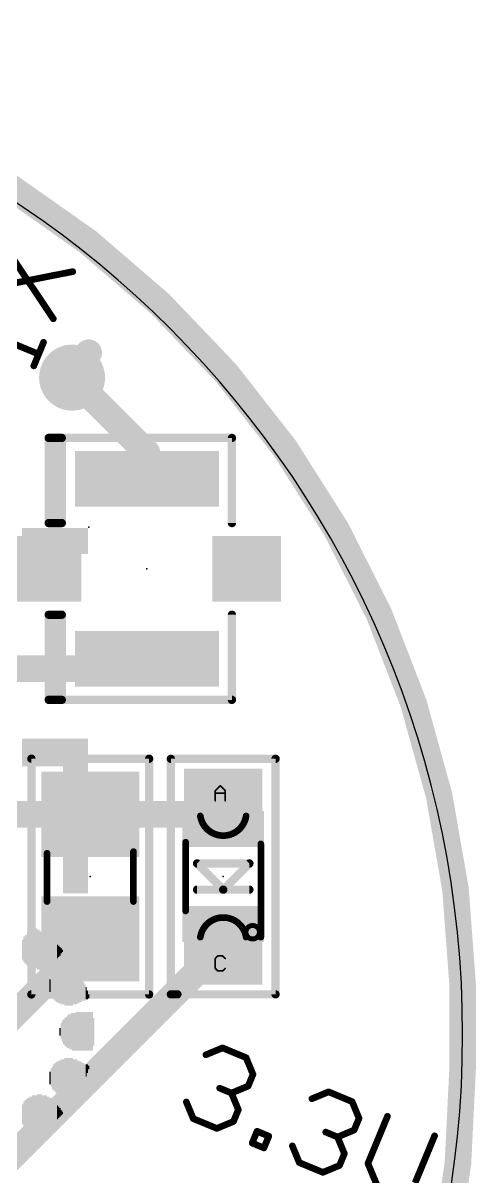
# Model space of a CAD drawing. Extents: x -15.4 to 15.4, y -15.6 to 15.4.
# Drawn here: x 8.52 to 15.44, y -2.17 to 15.45 of the extents above; entities that cross this region are included whole.
import ezdxf

# ---------------------------------------------------------------- set-up
doc = ezdxf.new("R2010")
doc.units = 0
for name, color, linetype in [('1', 12, 'CONTINUOUS'), ('16', 132, 'CONTINUOUS'), ('18', 110, 'CONTINUOUS'), ('20', 53, 'CONTINUOUS'), ('21', 40, 'CONTINUOUS'), ('23', 53, 'CONTINUOUS'), ('24', 53, 'CONTINUOUS'), ('51', 253, 'CONTINUOUS'), ('52', 253, 'CONTINUOUS')]:
    doc.layers.add(name, color=color, linetype=linetype)

# ---------------------------------------------------------------- blocks, each defined once
blk = doc.blocks.new('RECT')
blk.add_solid([(-0.5, -0.5), (0.5, -0.5), (-0.5, 0.5), (0.5, 0.5)])
blk = doc.blocks.new('ROUNDV')
at = {"const_width": 0.5}
blk.add_lwpolyline([(0, -0.25, 1), (0, 0.25, 1), (0, -0.25)], format="xyb", dxfattribs=at)

msp = doc.modelspace()

# ---------------------------------------------------------------- linework, layer by layer
at = {"layer": '1', "const_width": 0.4064}
for points in [[(10.414, 8.89), (9.271, 10.033)], [(10.414, 8.487), (10.414, 8.89)], [(8.889, 7.112), (7.138, 7.112)], [(10.414, 5.588), (10.414, 5.737)], [(10.414, 5.588), (5.969, 5.588)], [(9.549, 3.363), (8.316, 3.363)], [(9.549, 3.363), (11.481, 3.363)], [(11.481, 3.363), (11.581, 3.463)], [(6.943, -1.143), (9.549, 1.463)], [(11.581, 1.363), (7.424, -2.794)]]:
    msp.add_lwpolyline(points, dxfattribs=at)
at = {"layer": '1', "const_width": 0.2032}
for points in [[(9.3428, 10.1048, 1), (9.1992, 9.9612)], [(10.5156, 8.89, 1), (10.3124, 8.89)], [(10.3422, 8.8182, 1), (10.4858, 8.9618)], [(10.3124, 8.487, 1), (10.5156, 8.487)], [(8.889, 7.0104, 1), (8.889, 7.2136)], [(10.5156, 5.737, 1), (10.3124, 5.737)], [(10.3124, 5.588, 1), (10.5156, 5.588)], [(10.414, 5.4864, 1), (10.414, 5.6896)], [(9.549, 3.4646, 1), (9.549, 3.2614)], [(9.549, 3.2614, 1), (9.549, 3.4646)], [(11.4092, 3.4348, 1), (11.5528, 3.2912)], [(11.481, 3.2614, 1), (11.481, 3.4646)], [(11.6528, 3.3912, 1), (11.5092, 3.5348)], [(9.6208, 1.3912, 1), (9.4772, 1.5348)], [(11.6528, 1.2912, 1), (11.5092, 1.4348)]]:
    msp.add_lwpolyline(points, format="xyb", dxfattribs=at)
at = {"layer": '16'}
for points, const_width in [([(15.24, 0.762, 0.4142), (0, 15.24)], 0.4064), ([(9.5968, 10.3422, 1), (9.4532, 10.4858)], 0.2032), ([(9.3726, 10.16, 1), (9.1694, 10.16)], 0.2032), ([(9.1992, 10.2318, 1), (9.3428, 10.0882)], 0.2032), ([(9.1694, 10.033, 1), (9.3726, 10.033)], 0.2032), ([(15.3416, 0.762, 1), (15.1384, 0.762)], 0.2032), ([(15.1384, 0.7594, 1), (15.3416, 0.7646)], 0.2032), ([(0.381, -15.367, 0.4142), (15.24, -0.508)], 0.4064), ([(15.3416, -0.508, 1), (15.1384, -0.508)], 0.2032), ([(15.1384, -0.508, 1), (15.3416, -0.508)], 0.2032)]:
    msp.add_lwpolyline(points, format="xyb", dxfattribs=dict(at, const_width=const_width))
at = {"layer": '16', "const_width": 0.4064}
for points in [[(9.271, 10.16), (9.525, 10.414)], [(9.271, 10.033), (9.271, 10.16)], [(15.24, -0.508), (15.24, 0.762)]]:
    msp.add_lwpolyline(points, dxfattribs=at)
at = {"layer": '20'}
for start, end in [(0, 90), (270, 0)]:
    msp.add_arc((0, 0), 15.24, start, end, dxfattribs=at)
at = {"layer": '21'}
for points, const_width in [([(8.2023, 12.1001), (8.9843, 10.9323)], 0.1016), ([(7.904, 11.3798), (9.2827, 11.6526)], 0.1016), ([(8.7606, 10.3921), (7.6802, 10.8397)], 0.1016), ([(8.686, 10.2121), (8.8352, 10.5722)], 0.1016), ([(8.914, 9.112), (8.914, 7.812)], 0.127), ([(8.914, 9.112), (9.114, 9.112)], 0.127), ([(9.014, 9.112), (9.014, 7.812)], 0.127), ([(11.714, 9.112), (9.114, 9.112)], 0.127), ([(9.114, 9.112), (9.114, 7.812)], 0.127), ([(11.714, 9.112), (11.714, 7.812)], 0.127), ([(8.914, 7.812), (9.114, 7.812)], 0.127), ([(8.914, 6.412), (8.914, 5.112)], 0.127), ([(8.914, 6.412), (9.114, 6.412)], 0.127), ([(9.014, 6.412), (9.014, 5.112)], 0.127), ([(9.114, 6.412), (9.114, 5.112)], 0.127), ([(11.714, 6.412), (11.714, 5.112)], 0.127), ([(8.914, 5.112), (9.114, 5.112)], 0.127), ([(9.114, 5.112), (11.714, 5.112)], 0.127), ([(8.649, 0.613), (8.649, 4.213)], 0.127), ([(8.649, 4.213), (10.449, 4.213)], 0.127), ([(10.449, 4.213), (10.449, 0.613)], 0.127), ([(10.781, 4.2115), (12.381, 4.2115)], 0.127), ([(10.781, 0.6145), (10.781, 4.2115)], 0.127), ([(12.381, 4.2115), (12.381, 0.6145)], 0.127), ([(11.981, 2.613), (11.181, 2.613)], 0.127), ([(11.181, 2.613), (11.581, 2.213)], 0.127), ([(11.581, 2.213), (11.981, 2.613)], 0.127), ([(11.581, 2.213), (11.181, 2.213)], 0.127), ([(11.981, 2.213), (11.581, 2.213)], 0.127), ([(10.449, 0.613), (8.649, 0.613)], 0.127), ([(10.881, 0.6145), (10.781, 0.6145)], 0.127), ([(12.381, 0.6145), (10.884, 0.6145)], 0.127), ([(11.3158, -0.309), (11.5704, -0.2035)], 0.1016), ([(11.5704, -0.2035), (11.9306, -0.3527)], 0.1016), ([(11.9306, -0.3527), (12.036, -0.6074)], 0.1016), ([(12.036, -0.6074), (11.9615, -0.7874)], 0.1016), ([(11.7068, -0.8929), (11.5267, -0.8183)], 0.1016), ([(11.9615, -0.7874), (11.7068, -0.8929)], 0.1016), ([(11.7068, -0.8929), (11.8123, -1.1476)], 0.1016), ([(12.9364, -0.9803), (13.191, -0.8748)], 0.1016), ([(13.191, -0.8748), (13.5511, -1.024)], 0.1016), ([(11.1229, -1.2839), (11.0175, -1.0293)], 0.1016), ([(13.5511, -1.024), (13.6566, -1.2786)], 0.1016), ([(11.4831, -1.4331), (11.1229, -1.2839)], 0.1016), ([(11.8123, -1.1476), (11.7377, -1.3276)], 0.1016), ([(13.6566, -1.2786), (13.582, -1.4587)], 0.1016), ([(14.0913, -1.2477), (13.793, -1.968)], 0.1016), ([(11.7377, -1.3276), (11.4831, -1.4331)], 0.1016), ([(13.582, -1.4587), (13.3274, -1.5642)], 0.1016), ([(12.0233, -1.6569), (12.0978, -1.4768)], 0.1016), ([(12.0978, -1.4768), (12.2779, -1.5514)], 0.1016), ([(12.2779, -1.5514), (12.2033, -1.7314)], 0.1016), ([(13.3274, -1.5642), (13.1473, -1.4896)], 0.1016), ([(13.3274, -1.5642), (13.4329, -1.8188)], 0.1016), ([(14.5132, -2.2663), (14.8116, -1.5461)], 0.1016), ([(12.2033, -1.7314), (12.0233, -1.6569)], 0.1016), ([(12.7435, -1.9552), (12.638, -1.7005)], 0.1016), ([(13.1036, -2.1044), (12.7435, -1.9552)], 0.1016), ([(13.4329, -1.8188), (13.3583, -1.9989)], 0.1016), ([(13.793, -1.968), (14.0039, -2.4773)], 0.1016), ([(13.3583, -1.9989), (13.1036, -2.1044)], 0.1016)]:
    msp.add_lwpolyline(points, dxfattribs=dict(at, const_width=const_width))
for points, const_width in [([(9.2876, 11.6277, 1), (9.2777, 11.6775)], 0.0508), ([(8.9632, 10.9182, 1), (9.0054, 10.9465)], 0.0508), ([(8.8586, 10.5625, 1), (8.8117, 10.5819)], 0.0508), ([(8.7509, 10.3687, 1), (8.7703, 10.4156)], 0.0508), ([(8.6625, 10.2218, 1), (8.7095, 10.2024)], 0.0508), ([(8.9458, 9.112, 1), (8.8822, 9.112)], 0.0635), ([(8.914, 9.1438, 1), (8.914, 9.0802)], 0.0635), ([(9.0458, 9.112, 1), (8.9823, 9.112)], 0.0635), ([(9.114, 9.1438, 1), (9.114, 9.0802)], 0.0635), ([(9.1458, 9.112, 1), (9.0823, 9.112)], 0.0635), ([(9.114, 9.0802, 1), (9.114, 9.1438)], 0.0635), ([(11.7458, 9.112, 1), (11.6822, 9.112)], 0.0635), ([(11.714, 9.0802, 1), (11.714, 9.1438)], 0.0635), ([(8.8822, 7.812, 1), (8.9458, 7.812)], 0.0635), ([(8.914, 7.8438, 1), (8.914, 7.7803)], 0.0635), ([(8.9823, 7.812, 1), (9.0458, 7.812)], 0.0635), ([(9.0823, 7.812, 1), (9.1458, 7.812)], 0.0635), ([(9.114, 7.7803, 1), (9.114, 7.8438)], 0.0635), ([(11.6822, 7.812, 1), (11.7458, 7.812)], 0.0635), ([(8.9458, 6.412, 1), (8.8822, 6.412)], 0.0635), ([(8.914, 6.4437, 1), (8.914, 6.3803)], 0.0635), ([(9.0458, 6.412, 1), (8.9823, 6.412)], 0.0635), ([(9.1458, 6.412, 1), (9.0823, 6.412)], 0.0635), ([(9.114, 6.3803, 1), (9.114, 6.4437)], 0.0635), ([(11.7458, 6.412, 1), (11.6822, 6.412)], 0.0635), ([(8.8822, 5.112, 1), (8.9458, 5.112)], 0.0635), ([(8.914, 5.1437, 1), (8.914, 5.0803)], 0.0635), ([(8.9823, 5.112, 1), (9.0458, 5.112)], 0.0635), ([(9.114, 5.1437, 1), (9.114, 5.0803)], 0.0635), ([(9.0823, 5.112, 1), (9.1458, 5.112)], 0.0635), ([(9.114, 5.0803, 1), (9.114, 5.1437)], 0.0635), ([(11.6822, 5.112, 1), (11.7458, 5.112)], 0.0635), ([(11.714, 5.0803, 1), (11.714, 5.1437)], 0.0635), ([(8.6808, 4.213, 1), (8.6173, 4.213)], 0.0635), ([(8.649, 4.2447, 1), (8.649, 4.1813)], 0.0635), ([(10.4808, 4.213, 1), (10.4172, 4.213)], 0.0635), ([(10.449, 4.1813, 1), (10.449, 4.2447)], 0.0635), ([(10.8128, 4.2115, 1), (10.7492, 4.2115)], 0.0635), ([(10.781, 4.2432, 1), (10.781, 4.1798)], 0.0635), ([(12.4128, 4.2115, 1), (12.3492, 4.2115)], 0.0635), ([(12.381, 4.1798, 1), (12.381, 4.2432)], 0.0635), ([(11.181, 2.6448, 1), (11.181, 2.5812)], 0.0635), ([(11.2035, 2.6355, 1), (11.1585, 2.5905)], 0.0635), ([(12.0035, 2.5905, 1), (11.9585, 2.6355)], 0.0635), ([(11.981, 2.5812, 1), (11.981, 2.6448)], 0.0635), ([(11.181, 2.2448, 1), (11.181, 2.1812)], 0.0635), ([(11.581, 2.2448, 1), (11.581, 2.1812)], 0.0635), ([(11.5585, 2.2355, 1), (11.6035, 2.1905)], 0.0635), ([(11.5585, 2.1905, 1), (11.6035, 2.2355)], 0.0635), ([(11.581, 2.1812, 1), (11.581, 2.2448)], 0.0635), ([(11.981, 2.1812, 1), (11.981, 2.2448)], 0.0635), ([(8.649, 0.6447, 1), (8.649, 0.5813)], 0.0635), ([(8.6173, 0.613, 1), (8.6808, 0.613)], 0.0635), ([(10.4172, 0.613, 1), (10.4808, 0.613)], 0.0635), ([(10.449, 0.5813, 1), (10.449, 0.6447)], 0.0635), ([(10.7492, 0.6145, 1), (10.8128, 0.6145)], 0.0635), ([(10.781, 0.6462, 1), (10.781, 0.5828)], 0.0635), ([(10.884, 0.6462, 1), (10.884, 0.5828)], 0.0635), ([(10.881, 0.5828, 1), (10.881, 0.6462)], 0.0635), ([(12.3492, 0.6145, 1), (12.4128, 0.6145)], 0.0635), ([(12.381, 0.5828, 1), (12.381, 0.6462)], 0.0635), ([(11.5802, -0.1801, 1), (11.5607, -0.227)], 0.0508), ([(11.5802, -0.227, 1), (11.5607, -0.1801)], 0.0508), ([(11.3061, -0.2856, 1), (11.3255, -0.3325)], 0.0508), ([(11.954, -0.343, 1), (11.9071, -0.3624)], 0.0508), ([(11.9208, -0.3762, 1), (11.9403, -0.3293)], 0.0508), ([(12.0595, -0.6171, 1), (12.0126, -0.5976)], 0.0508), ([(12.0126, -0.6171, 1), (12.0595, -0.5976)], 0.0508), ([(11.5365, -0.7949, 1), (11.517, -0.8418)], 0.0508), ([(11.7303, -0.8832, 1), (11.6833, -0.9026)], 0.0508), ([(11.6971, -0.8694, 1), (11.7165, -0.9164)], 0.0508), ([(11.6971, -0.9164, 1), (11.7165, -0.8694)], 0.0508), ([(11.938, -0.7777, 1), (11.9849, -0.7972)], 0.0508), ([(11.9712, -0.8109, 1), (11.9517, -0.764)], 0.0508), ([(13.2007, -0.8513, 1), (13.1813, -0.8983)], 0.0508), ([(13.2007, -0.8983, 1), (13.1813, -0.8513)], 0.0508), ([(11.0409, -1.0196, 1), (10.994, -1.039)], 0.0508), ([(12.9266, -0.9568, 1), (12.9461, -1.0038)], 0.0508), ([(13.5746, -1.0143, 1), (13.5277, -1.0337)], 0.0508), ([(13.5414, -1.0474, 1), (13.5609, -1.0005)], 0.0508), ([(11.1327, -1.2605, 1), (11.1132, -1.3074)], 0.0508), ([(11.8358, -1.1573, 1), (11.7888, -1.1378)], 0.0508), ([(11.7888, -1.1573, 1), (11.8358, -1.1378)], 0.0508), ([(13.6801, -1.2883, 1), (13.6331, -1.2689)], 0.0508), ([(14.1148, -1.2574, 1), (14.0679, -1.238)], 0.0508), ([(11.0995, -1.2936, 1), (11.1464, -1.2742)], 0.0508), ([(11.4733, -1.4096, 1), (11.4928, -1.4566)], 0.0508), ([(11.4733, -1.4566, 1), (11.4928, -1.4096)], 0.0508), ([(11.7142, -1.3179, 1), (11.7612, -1.3373)], 0.0508), ([(11.7474, -1.3511, 1), (11.728, -1.3042)], 0.0508), ([(13.5918, -1.4822, 1), (13.5723, -1.4352)], 0.0508), ([(13.6331, -1.2883, 1), (13.6801, -1.2689)], 0.0508), ([(12.1076, -1.4533, 1), (12.0881, -1.5003)], 0.0508), ([(12.1213, -1.4865, 1), (12.0744, -1.4671)], 0.0508), ([(12.3014, -1.5611, 1), (12.2544, -1.5417)], 0.0508), ([(12.2682, -1.5748, 1), (12.2876, -1.5279)], 0.0508), ([(13.157, -1.4661, 1), (13.1376, -1.5131)], 0.0508), ([(13.3508, -1.5544, 1), (13.3039, -1.5739)], 0.0508), ([(13.3177, -1.5407, 1), (13.3371, -1.5876)], 0.0508), ([(13.3177, -1.5876, 1), (13.3371, -1.5407)], 0.0508), ([(13.5586, -1.449, 1), (13.6055, -1.4684)], 0.0508), ([(14.835, -1.5558, 1), (14.7881, -1.5363)], 0.0508), ([(12.033, -1.6334, 1), (12.0135, -1.6803)], 0.0508), ([(11.9998, -1.6471, 1), (12.0467, -1.6666)], 0.0508), ([(12.1798, -1.7217, 1), (12.2268, -1.7412)], 0.0508), ([(12.1936, -1.7549, 1), (12.213, -1.708)], 0.0508), ([(12.6615, -1.6908, 1), (12.6146, -1.7103)], 0.0508), ([(12.7532, -1.9317, 1), (12.7338, -1.9787)], 0.0508), ([(12.72, -1.9649, 1), (12.767, -1.9455)], 0.0508), ([(13.4563, -1.8285, 1), (13.4094, -1.8091)], 0.0508), ([(13.4094, -1.8285, 1), (13.4563, -1.8091)], 0.0508), ([(13.8165, -1.9583, 1), (13.7695, -1.9777)], 0.0508), ([(13.7695, -1.9583, 1), (13.8165, -1.9777)], 0.0508), ([(13.0939, -2.0809, 1), (13.1133, -2.1278)], 0.0508), ([(13.0939, -2.1278, 1), (13.1133, -2.0809)], 0.0508), ([(13.3348, -1.9892, 1), (13.3817, -2.0086)], 0.0508), ([(13.368, -2.0223, 1), (13.3486, -1.9754)], 0.0508)]:
    msp.add_lwpolyline(points, format="xyb", dxfattribs=dict(at, const_width=const_width))
at = {"layer": '23'}
for p in [(10.414, 7.112), (9.549, 2.413), (11.581, 2.413)]:
    msp.add_point(p, dxfattribs=at)
at = {"layer": '24'}
msp.add_point((9.525, 7.747), dxfattribs=at)
at = {"layer": '51'}
for points, const_width in [([(11.4598, 3.7242), (11.5361, 3.8005)], 0.0254), ([(11.4598, 3.5717), (11.4598, 3.7242)], 0.0254), ([(11.5361, 3.8005), (11.6124, 3.7242)], 0.0254), ([(11.6124, 3.7242), (11.6124, 3.5717)], 0.0254), ([(11.4598, 3.6861), (11.6124, 3.6861)], 0.0254), ([(8.889, 2.769), (8.889, 2.032)], 0.1016), ([(10.209, 2.794), (10.209, 2.032)], 0.1016), ([(11.006, 1.888), (11.006, 2.938)], 0.1016), ([(12.156, 2.913), (12.156, 1.488)], 0.1016), ([(11.498, 1.2005), (11.4598, 1.1624)], 0.0254), ([(11.4598, 1.1624), (11.4598, 1.0098)], 0.0254), ([(11.5742, 1.2005), (11.498, 1.2005)], 0.0254), ([(11.6124, 1.1624), (11.5742, 1.2005)], 0.0254), ([(11.4598, 1.0098), (11.498, 0.9717)], 0.0254), ([(11.498, 0.9717), (11.5742, 0.9717)], 0.0254), ([(11.5742, 0.9717), (11.6124, 1.0098)], 0.0254)]:
    msp.add_lwpolyline(points, dxfattribs=dict(at, const_width=const_width))
for points, const_width in [([(11.4662, 3.7242, 1), (11.4535, 3.7242)], 0.0127), ([(11.4553, 3.7287, 1), (11.4643, 3.7197)], 0.0127), ([(11.5406, 3.805, 1), (11.5316, 3.796)], 0.0127), ([(11.5406, 3.796, 1), (11.5316, 3.805)], 0.0127), ([(11.6187, 3.7242, 1), (11.606, 3.7242)], 0.0127), ([(11.6079, 3.7197, 1), (11.6168, 3.7287)], 0.0127), ([(11.4598, 3.6924, 1), (11.4598, 3.6797)], 0.0127), ([(11.4535, 3.5717, 1), (11.4662, 3.5717)], 0.0127), ([(11.606, 3.5717, 1), (11.6187, 3.5717)], 0.0127), ([(11.6124, 3.6797, 1), (11.6124, 3.6924)], 0.0127), ([(11.231, 3.338, 0.8571), (11.931, 3.338)], 0.1016), ([(11.2561, 3.3419, 1), (11.2059, 3.3341)], 0.0508), ([(11.9561, 3.3341, 1), (11.9059, 3.3419)], 0.0508), ([(8.9144, 2.769, 1), (8.8636, 2.769)], 0.0508), ([(10.2344, 2.794, 1), (10.1836, 2.794)], 0.0508), ([(11.0314, 2.938, 1), (10.9806, 2.938)], 0.0508), ([(12.1814, 2.913, 1), (12.1306, 2.913)], 0.0508), ([(8.8636, 2.032, 1), (8.9144, 2.032)], 0.0508), ([(10.1836, 2.032, 1), (10.2344, 2.032)], 0.0508), ([(10.9806, 1.888, 1), (11.0314, 1.888)], 0.0508), ([(11.931, 1.488, 0.8571), (11.231, 1.488)], 0.1016), ([(12.031, 1.46, 1), (12.031, 1.666, 1), (12.031, 1.46)], 0.0762), ([(11.2059, 1.4919, 1), (11.2561, 1.4841)], 0.0508), ([(11.9059, 1.4841, 1), (11.9561, 1.4919)], 0.0508), ([(12.1306, 1.488, 1), (12.1814, 1.488)], 0.0508), ([(11.4662, 1.1624, 1), (11.4535, 1.1624)], 0.0127), ([(11.4553, 1.1669, 1), (11.4643, 1.1579)], 0.0127), ([(11.498, 1.2068, 1), (11.498, 1.1941)], 0.0127), ([(11.5024, 1.196, 1), (11.4935, 1.205)], 0.0127), ([(11.5787, 1.205, 1), (11.5697, 1.196)], 0.0127), ([(11.5742, 1.1941, 1), (11.5742, 1.2068)], 0.0127), ([(11.6079, 1.1579, 1), (11.6168, 1.1669)], 0.0127), ([(11.4643, 1.0143, 1), (11.4553, 1.0053)], 0.0127), ([(11.4535, 1.0098, 1), (11.4662, 1.0098)], 0.0127), ([(11.498, 0.978, 1), (11.498, 0.9654)], 0.0127), ([(11.4935, 0.9672, 1), (11.5024, 0.9762)], 0.0127), ([(11.5697, 0.9762, 1), (11.5787, 0.9672)], 0.0127), ([(11.5742, 0.9654, 1), (11.5742, 0.978)], 0.0127), ([(11.6168, 1.0053, 1), (11.6079, 1.0143)], 0.0127)]:
    msp.add_lwpolyline(points, format="xyb", dxfattribs=dict(at, const_width=const_width))

# ---------------------------------------------------------------- block references
at = {"layer": '1'}
for p, xscale, yscale, rotation in [((10.414, 8.487), 2.2, 0.85, 180), ((10.414, 5.737), 2.2, 0.85, 180), ((11.581, 3.463), 1.2, 1.2, 180), ((9.549, 3.363), 1.3, 1.5, 270), ((9.549, 1.463), 1.3, 1.5, 270), ((11.581, 1.363), 1.2, 1.2, 180)]:
    msp.add_blockref('RECT', p, dxfattribs=dict(at, xscale=xscale, yscale=yscale, rotation=rotation))
at = {"layer": '1', "xscale": 1.05, "rotation": 180}
for p in [(8.889, 7.112), (11.939, 7.112)]:
    msp.add_blockref('RECT', p, dxfattribs=at)
at = {"layer": '18', "xscale": 1.008, "yscale": 1.008}
msp.add_blockref('ROUNDV', (9.271, 10.033), dxfattribs=at)
msp.add_blockref('ROUNDV', (9.271, 10.033), dxfattribs=at)
at = {"layer": '51'}
for p, xscale, yscale, rotation in [((9.5502, 3.1301), 0.7501, 1.4501, 270), ((11.1185, 3.163), 0.325, 0.5, 180), ((12.0435, 3.163), 0.325, 0.5, 180), ((11.331, 3.038), 0.15, 0.25, 180), ((11.581, 3.0005), 0.4, 0.175, 180), ((11.831, 3.038), 0.15, 0.25, 180), ((9.5502, 1.6824), 0.7501, 1.4501, 270), ((11.1185, 1.663), 0.325, 0.5, 180), ((11.331, 1.788), 0.15, 0.25, 180), ((11.581, 1.8255), 0.4, 0.175, 180), ((11.831, 1.788), 0.15, 0.25, 180), ((12.031, 1.782), 0.3, 0.262, 180), ((12.0435, 1.4505), 0.325, 0.075, 180)]:
    msp.add_blockref('RECT', p, dxfattribs=dict(at, xscale=xscale, yscale=yscale, rotation=rotation))
at = {"layer": '52', "yscale": 0.0191, "rotation": 270}
for p, xscale in [((8.5153, 7.5375), 0.4001), ((8.5344, 7.5375), 0.4001), ((8.5534, 7.5375), 0.4001), ((8.5725, 7.5375), 0.4001), ((8.5915, 7.5375), 0.4001), ((8.6106, 7.5375), 0.4001), ((8.6296, 7.5375), 0.4001), ((8.6487, 7.5375), 0.4001), ((8.6677, 7.5375), 0.4001), ((8.6868, 7.5375), 0.4001), ((8.7058, 7.5375), 0.4001), ((8.7249, 7.5375), 0.4001), ((8.7439, 7.5375), 0.4001), ((8.763, 7.5375), 0.4001), ((8.782, 7.5375), 0.4001), ((8.8011, 7.5375), 0.4001), ((8.8201, 7.5375), 0.4001), ((8.8392, 7.5375), 0.4001), ((8.8582, 7.5375), 0.4001), ((8.8773, 7.5375), 0.4001), ((8.8963, 7.5375), 0.4001), ((8.9154, 7.5375), 0.4001), ((8.9345, 7.5375), 0.4001), ((8.9535, 7.5375), 0.4001), ((8.9726, 7.5375), 0.4001), ((8.9916, 7.5375), 0.4001), ((9.0107, 7.5375), 0.4001), ((9.0297, 7.5375), 0.4001), ((9.0488, 7.5375), 0.4001), ((9.0678, 7.5375), 0.4001), ((9.0869, 7.5375), 0.4001), ((9.1059, 7.5375), 0.4001), ((9.125, 7.5375), 0.4001), ((9.144, 7.5375), 0.4001), ((9.1631, 7.5375), 0.4001), ((9.1821, 7.5375), 0.4001), ((9.2012, 7.5375), 0.4001), ((9.2202, 7.5375), 0.4001), ((9.2393, 7.5375), 0.4001), ((9.2583, 7.5375), 0.4001), ((9.2774, 7.5375), 0.4001), ((9.2964, 7.5375), 0.4001), ((9.3155, 7.5375), 0.4001), ((9.3345, 7.5375), 0.4001), ((9.3536, 7.5375), 0.4001), ((9.3726, 7.5375), 0.4001), ((9.3917, 7.5375), 0.4001), ((9.4107, 7.5375), 0.4001), ((9.4298, 7.5375), 0.4001), ((9.4488, 7.5375), 0.4001), ((9.4679, 7.5375), 0.4001), ((9.4869, 7.5375), 0.4001), ((9.506, 7.5375), 0.4001), ((8.5153, 4.3085), 0.4191), ((8.5344, 4.3085), 0.4191), ((8.5534, 4.3085), 0.4191), ((8.5725, 4.3085), 0.4191), ((8.5915, 4.3085), 0.4191), ((8.6106, 4.3085), 0.4191), ((8.6296, 4.3085), 0.4191), ((8.6487, 4.3085), 0.4191), ((8.6677, 4.3085), 0.4191), ((8.6868, 4.3085), 0.4191), ((8.7058, 4.3085), 0.4191), ((8.7249, 4.3085), 0.4191), ((8.7439, 4.3085), 0.4191), ((8.763, 4.3085), 0.4191), ((8.782, 4.3085), 0.4191), ((8.8011, 4.3085), 0.4191), ((8.8201, 4.3085), 0.4191), ((8.8392, 4.3085), 0.4191), ((8.8582, 4.3085), 0.4191), ((8.8773, 4.3085), 0.4191), ((8.8963, 4.3085), 0.4191), ((8.9154, 4.3085), 0.4191), ((8.9345, 4.3085), 0.4191), ((8.9535, 4.3085), 0.4191), ((8.9726, 4.3085), 0.4191), ((8.9916, 4.3085), 0.4191), ((9.0107, 4.3085), 0.4191), ((9.0297, 4.3085), 0.4191), ((9.0488, 4.3085), 0.4191), ((9.0678, 4.3085), 0.4191), ((9.0869, 4.3085), 0.4191), ((9.1059, 4.3085), 0.4191), ((9.125, 4.3085), 0.4191), ((9.144, 3.3369), 2.3622), ((9.1631, 3.3369), 2.3622), ((9.1821, 3.3369), 2.3622), ((9.2012, 3.3369), 2.3622), ((9.2202, 3.3369), 2.3622), ((9.2393, 3.3369), 2.3622), ((9.2583, 3.3369), 2.3622), ((9.2774, 3.3369), 2.3622), ((9.2964, 3.3369), 2.3622), ((9.3155, 3.3369), 2.3622), ((9.3345, 3.3369), 2.3622), ((9.3536, 3.3369), 2.3622), ((9.3726, 3.3369), 2.3622), ((9.3917, 3.3369), 2.3622), ((9.4107, 3.3369), 2.3622), ((9.4298, 3.3369), 2.3622), ((9.4488, 3.3369), 2.3622), ((9.4679, 3.3369), 2.3622), ((9.4869, 3.3369), 2.3622), ((9.506, 3.3369), 2.3622), ((8.6296, 1.3176), 0.5715), ((8.6487, 1.3272), 0.5906), ((8.6677, 1.3367), 0.6477), ((8.6868, 1.3272), 0.6287), ((8.7058, 1.3272), 0.6287), ((8.7249, 1.3176), 0.6096), ((8.7439, 1.2986), 0.6096), ((8.763, 1.2986), 0.6096), ((8.5153, 1.2986), 0.3048), ((8.5344, 1.2986), 0.381), ((8.5534, 1.2986), 0.4191), ((8.5725, 1.2986), 0.4572), ((8.5915, 1.3081), 0.5143), ((8.6106, 1.3176), 0.5334), ((8.782, 1.2891), 0.5906), ((8.8011, 1.2795), 0.5715), ((8.8201, 1.2891), 0.5524), ((8.8392, 1.2795), 0.5334), ((8.8582, 1.27), 0.5143), ((8.8773, 1.27), 0.5143), ((8.8963, 1.27), 0.4763), ((8.9154, 1.2605), 0.4572), ((8.9345, 1.2605), 0.4191), ((8.9535, 1.251), 0.4001), ((8.9726, 1.2605), 0.381), ((8.9916, 1.2605), 0.3429), ((9.0107, 1.2605), 0.3048), ((9.0297, 1.27), 0.2477), ((9.0488, 1.27), 0.2096), ((9.0678, 1.27), 0.1715), ((9.0869, 1.27), 0.1333), ((9.1059, 1.2795), 0.0762), ((9.125, 1.2795), 0.0381), ((9.2012, 0.7557), 0.6287), ((9.2202, 0.7557), 0.6287), ((9.2393, 0.7652), 0.6477), ((9.2583, 0.7652), 0.6477), ((9.2774, 0.7747), 0.6668), ((9.2964, 0.7747), 0.6287), ((8.9726, 0.7461), 0.3429), ((8.9916, 0.7366), 0.4001), ((9.0107, 0.7366), 0.4382), ((9.0297, 0.7366), 0.4763), ((9.0488, 0.7461), 0.4953), ((9.0678, 0.7366), 0.5143), ((9.0869, 0.7461), 0.5334), ((9.1059, 0.7366), 0.5524), ((9.125, 0.7461), 0.5715), ((9.144, 0.7461), 0.5715), ((9.1631, 0.7461), 0.6096), ((9.1821, 0.7461), 0.6096), ((9.3155, 0.7557), 0.5906), ((9.3345, 0.7366), 0.5524), ((9.3536, 0.7366), 0.5143), ((9.3726, 0.7176), 0.4763), ((9.3917, 0.708), 0.4191), ((8.9345, 0.7461), 0.1905), ((8.9535, 0.7366), 0.2858), ((9.4107, 0.689), 0.381), ((9.4298, 0.6794), 0.3239), ((9.4488, 0.6604), 0.2858), ((9.4679, 0.6413), 0.2477), ((9.4869, 0.6318), 0.1905), ((9.506, 0.6033), 0.1333), ((9.525, 0.5842), 0.0571), ((9.125, 0.0508), 0.3239), ((9.144, 0.0413), 0.381), ((9.1631, 0.0413), 0.4191), ((9.1821, 0.0413), 0.4572), ((9.2012, 0.0413), 0.4953), ((9.2202, 0.0508), 0.5143), ((9.2393, 0.0413), 0.5334), ((9.2583, 0.0508), 0.5524), ((9.2774, 0.0413), 0.5715), ((9.2964, 0.0413), 0.5715), ((9.3155, 0.0413), 0.5715), ((9.3345, 0.0508), 0.5906), ((9.3536, 0.0508), 0.5906), ((9.3726, 0.0508), 0.5906), ((9.3917, 0.0508), 0.5906), ((9.4107, 0.0508), 0.5906), ((9.4298, 0.0508), 0.5906), ((9.4488, 0.0508), 0.5906), ((9.4679, 0.0508), 0.5906), ((9.4869, 0.0508), 0.5906), ((9.506, 0.0508), 0.5906), ((9.525, 0.0508), 0.5906), ((9.5441, 0.0508), 0.5906), ((9.5631, 0.0508), 0.5906), ((9.5822, 0.0508), 0.5906), ((9.6012, 0.0413), 0.4191), ((9.0869, 0.0413), 0.1143), ((9.1059, 0.0508), 0.2477), ((8.9535, -0.6541), 0.2858), ((8.9726, -0.6636), 0.3429), ((8.9916, -0.6541), 0.4001), ((9.0107, -0.6541), 0.4382), ((9.0297, -0.6541), 0.4763), ((9.0488, -0.6636), 0.4953), ((9.0678, -0.6541), 0.5143), ((9.0869, -0.6636), 0.5334), ((9.1059, -0.6541), 0.5524), ((9.125, -0.6636), 0.5715), ((9.144, -0.6636), 0.5715), ((9.1631, -0.6636), 0.6096), ((9.1821, -0.6636), 0.6096), ((9.2012, -0.6731), 0.6287), ((9.2202, -0.6731), 0.6287), ((9.2393, -0.6826), 0.6477), ((9.2583, -0.6826), 0.6477), ((9.2774, -0.6922), 0.6668), ((9.2964, -0.6922), 0.6287), ((9.3155, -0.6731), 0.5906), ((9.3345, -0.6541), 0.5524), ((9.3536, -0.6541), 0.5143), ((9.3726, -0.635), 0.4763), ((9.3917, -0.6255), 0.4191), ((9.4107, -0.6064), 0.381), ((9.4298, -0.5969), 0.3239), ((9.4488, -0.5778), 0.2858), ((9.4679, -0.5683), 0.2286), ((9.4869, -0.5493), 0.1905), ((9.506, -0.5207), 0.1333), ((9.525, -0.5017), 0.0571), ((8.9345, -0.6636), 0.1905), ((8.5344, -1.216), 0.381), ((8.5534, -1.216), 0.4191), ((8.5725, -1.216), 0.4572), ((8.5915, -1.2256), 0.5143), ((8.6106, -1.2351), 0.5334), ((8.6296, -1.2351), 0.5715), ((8.6487, -1.2446), 0.5906), ((8.6677, -1.2541), 0.6477), ((8.6868, -1.2446), 0.6287), ((8.7058, -1.2446), 0.6287), ((8.7249, -1.2351), 0.6096), ((8.7439, -1.216), 0.6096), ((8.763, -1.216), 0.6096), ((8.782, -1.2065), 0.5906), ((8.8011, -1.197), 0.5715), ((8.8201, -1.2065), 0.5524), ((8.8392, -1.197), 0.5334), ((8.8582, -1.1875), 0.5143), ((8.8773, -1.1875), 0.5143), ((8.8963, -1.1875), 0.4763), ((8.9154, -1.1779), 0.4572), ((8.9345, -1.1779), 0.4191), ((8.9535, -1.1684), 0.4001), ((8.9726, -1.1779), 0.381), ((8.9916, -1.1779), 0.3429), ((9.0107, -1.1779), 0.3048), ((8.5153, -1.216), 0.3048), ((9.0297, -1.1875), 0.2477), ((9.0488, -1.1875), 0.2096), ((9.0678, -1.1875), 0.1715), ((9.0869, -1.1875), 0.1333), ((9.1059, -1.197), 0.0762), ((9.125, -1.197), 0.0381)]:
    msp.add_blockref('RECT', p, dxfattribs=dict(at, xscale=xscale))

doc.saveas('drawing.dxf')
